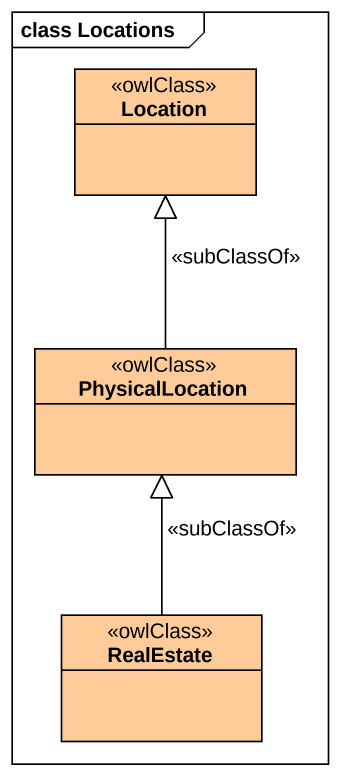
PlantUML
@startuml
mainframe class Locations
hide circle
hide empty members
class Location <<owlClass>> #FFCC99
class PhysicalLocation <<owlClass>> #FFCC99
class RealEstate <<owlClass>> #FFCC99
PhysicalLocation -up-|> Location : <<subClassOf>>
RealEstate -up-|> PhysicalLocation : <<subClassOf>>
@enduml
